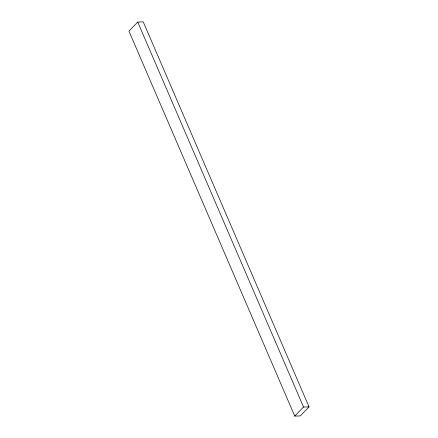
<?xml version="1.0" encoding="UTF-8"?>
<svg xmlns="http://www.w3.org/2000/svg" width="438" height="438" viewBox="0 0 438 438"><rect width="100%" height="100%" fill="white"/><g stroke="black" fill="none" stroke-linecap="round" stroke-linejoin="round"><path stroke-width="0.66" d="M137.74 22.075L128.958 31.142L294.747 416.1L300.26 415.925L309.042 406.858L143.253 21.9L137.74 22.075L303.529 407.033L294.747 416.1M303.529 407.033L309.042 406.858"/></g></svg>
